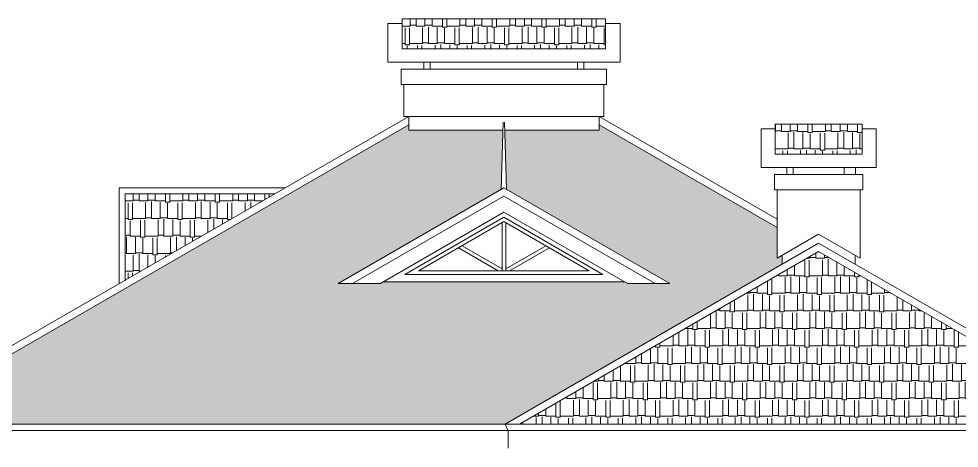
# Model space of a CAD drawing. Header units: millimetres. Extents: x 74752 to 193506, y -83124 to -13126.
# Drawn here: x 82636 to 95484, y -21014 to -15143 of the extents above; entities that cross this region are included whole.
import ezdxf

# ---------------------------------------------------------------- set-up
doc = ezdxf.new("R2010")
doc.units = ezdxf.units.MM
doc.layers.add('hatches', color=8, linetype='Continuous')
doc.layers.add('wall', color=5, linetype='Continuous')

msp = doc.modelspace()

# ---------------------------------------------------------------- hatches: boundary and pattern name
at = {"layer": 'hatches', "linetype": 'Continuous', "lineweight": 15, "ltscale": 0.13, "true_color": 0x8f9991}
h = msp.add_hatch(dxfattribs=at)
h.set_pattern_fill('AR-RSHKE', color=252, scale=20, style=0)
h.set_pattern_definition([(0, (-7035349.88, 1252626.6), (510, 240), [120, -100, 140, -60, 180, -80]), (0, (-7035229.88, 1252636.6), (510, 240), [100, -380, 80, -120]), (0, (-7034989.88, 1252611.6), (510, 240), [60, -620]), (90, (-7035349.88, 1252626.6), (-170, 240), [230, -730]), (90, (-7035229.88, 1252626.6), (-170, 240), [225, -735]), (90, (-7035129.88, 1252626.6), (-170, 240), [210, -750]), (90, (-7034989.88, 1252611.6), (-170, 240), [230, -730]), (90, (-7034929.88, 1252611.6), (-170, 240), [230, -730]), (90, (-7034749.88, 1252626.6), (-170, 240), [220, -740])])
h.paths.add_polyline_path([(87964.4, -16664.4), (87964.4, -16592.6), (80885.4, -20684.9), (89278.4, -20684.5), (93063.6, -18499.1), (93063.6, -18376.3), (92997, -18414.8), (92997, -17997.8), (90563, -16592.6), (90563, -16664.4), (89273.5, -16664.4), (89297.8, -17470.4), (91530.5, -18762.8), (90952, -18762.8), (90909, -18738), (87618.4, -18738), (87575.5, -18762.8), (86996.9, -18762.8), (89227, -17470.4), (89252.1, -16665.5)])
at = {"layer": 'wall', "linetype": 'Continuous', "lineweight": 15, "ltscale": 0.13, "true_color": 0x8f9991}
h = msp.add_hatch(dxfattribs=at)
h.set_pattern_fill('AR-RSHKE', color=252, scale=20, style=0)
h.set_pattern_definition([(0, (-4169757.6, 861717.32), (510, 240), [120, -100, 140, -60, 180, -80]), (0, (-4169637.6, 861727.32), (510, 240), [100, -380, 80, -120]), (0, (-4169397.6, 861702.32), (510, 240), [60, -620]), (90, (-4169757.61, 861717.32), (-170, 240), [230, -730]), (90, (-4169637.61, 861717.32), (-170, 240), [225, -735]), (90, (-4169537.61, 861717.32), (-170, 240), [210, -750]), (90, (-4169397.61, 861702.32), (-170, 240), [230, -730]), (90, (-4169337.61, 861702.32), (-170, 240), [230, -730]), (90, (-4169157.61, 861717.32), (-170, 240), [220, -740])])
h.paths.add_polyline_path([(87871.4, -15554), (90652.5, -15554), (90652.5, -15143.3), (87871.4, -15143.3)])
h = msp.add_hatch(dxfattribs=at)
h.set_pattern_fill('AR-RSHKE', color=252, scale=20, style=0)
h.set_pattern_definition([(0, (-4165444.39, 860276.48), (510, 240), [120, -100, 140, -60, 180, -80]), (0, (-4165324.39, 860286.48), (510, 240), [100, -380, 80, -120]), (0, (-4165084.39, 860261.48), (510, 240), [60, -620]), (90, (-4165444.39, 860276.48), (-170, 240), [230, -730]), (90, (-4165324.39, 860276.48), (-170, 240), [225, -735]), (90, (-4165224.39, 860276.48), (-170, 240), [210, -750]), (90, (-4165084.39, 860261.48), (-170, 240), [230, -730]), (90, (-4165024.39, 860261.48), (-170, 240), [230, -730]), (90, (-4164844.39, 860276.48), (-170, 240), [220, -740])])
h.paths.add_polyline_path([(94156.6, -16994.8), (94156.6, -16584.1), (92970.6, -16584.1), (92970.6, -16994.8)])
h = msp.add_hatch(dxfattribs=at)
h.set_pattern_fill('AR-RSHKE', color=252, scale=20, style=0)
h.set_pattern_definition([(0, (-4173542.07, 859326.5), (510, 240), [120, -100, 140, -60, 180, -80]), (0, (-4173422.07, 859336.5), (510, 240), [100, -380, 80, -120]), (0, (-4173182.07, 859311.5), (510, 240), [60, -620]), (90, (-4173542.07, 859326.5), (-170, 240), [230, -730]), (90, (-4173422.07, 859326.5), (-170, 240), [225, -735]), (90, (-4173322.07, 859326.5), (-170, 240), [210, -750]), (90, (-4173182.07, 859311.5), (-170, 240), [230, -730]), (90, (-4173122.07, 859311.5), (-170, 240), [230, -730]), (90, (-4172942.07, 859326.5), (-170, 240), [220, -740])])
h.paths.add_polyline_path([(84087, -18716.6), (85551.1, -17871.4), (86135.2, -17534.1), (84087, -17534.1)])
h = msp.add_hatch(dxfattribs=at)
h.set_pattern_fill('AR-RSHKE', color=252, scale=20, style=0)
h.set_pattern_definition([(0, (-7026756.07, 1252623.38), (510, 240), [120, -100, 140, -60, 180, -80]), (0, (-7026636.07, 1252633.38), (510, 240), [100, -380, 80, -120]), (0, (-7026396.07, 1252608.38), (510, 240), [60, -620]), (90, (-7026756.07, 1252623.38), (-170, 240), [230, -730]), (90, (-7026636.07, 1252623.38), (-170, 240), [225, -735]), (90, (-7026536.07, 1252623.38), (-170, 240), [210, -750]), (90, (-7026396.07, 1252608.38), (-170, 240), [230, -730]), (90, (-7026336.07, 1252608.38), (-170, 240), [230, -730]), (90, (-7026156.07, 1252623.38), (-170, 240), [220, -740])])
h.paths.add_polyline_path([(93563.6, -18325), (91584, -19468), (89476.9, -20684.5), (97650.3, -20684.5)])

# ---------------------------------------------------------------- linework, layer by layer
at = {"layer": 'wall', "color": 250, "linetype": 'Continuous', "lineweight": 15, "ltscale": 0.13}
for p, q in [((90652.5, -15143.3, -51546.7), (87871.4, -15143.3, -51545.9)), ((87677.6, -15734.7, -51545.9), (87677.6, -15207.7, -51545.9)), ((87677.6, -15207.7, -51545.9), (87873, -15207.7, -51545.9)), ((90654, -15207.7, -51546.7), (90849.8, -15207.7, -51546.7)), ((90849.8, -15734.7, -51546.7), (90849.8, -15207.7, -51546.7)), ((87677.6, -15734.7, -51545.9), (90849.8, -15734.7, -51546.7)), ((88169.8, -15833.3, -51546.7), (88169.8, -15734.7, -51546.7)), ((88256.7, -15734.7, -51546.7), (88256.7, -15833.3, -51546.7)), ((90267.2, -15734.7, -51546.7), (90267.2, -15833.3, -51546.7)), ((90354.2, -15833.3, -51546.7), (90354.2, -15734.7, -51546.7)), ((90665.9, -15833.3, -51546.7), (87861.6, -15833.3, -51545.9)), ((87861.6, -15833.3, -51545.9), (87861.6, -16041.9, -51545.9)), ((90665.9, -15833.3, -51546.7), (90665.9, -16041.9, -51546.7)), ((90665.9, -16041.9, -51546.7), (87861.6, -16041.9, -51545.9)), ((87897.8, -16478, -51545.9), (87897.8, -16041.9, -51545.9)), ((90627.4, -16478, -51546.7), (90627.4, -16041.9, -51546.7)), ((80678.6, -20684.5, -51546.7), (87964.4, -16478, -51546.7)), ((87897.8, -16478, -51547.4), (90627.4, -16478, -51547.4)), ((87964.4, -16664.4, -51546.7), (87964.4, -16478, -51546.7)), ((89255.5, -16556.7, -51542.7), (89227, -17470.4, -51542.7)), ((89269.3, -16556.7, -51542.7), (89297.8, -17470.4, -51542.7)), ((90563, -16478, -51547.4), (90563, -16664.4, -51547.4)), ((92997, -17883.2, -51546.7), (90563, -16478, -51546.7)), ((80877.1, -20684.5, -51547.4), (87964.4, -16592.6, -51547.4)), ((89252.2, -16664.4, -51545.9), (87964.4, -16664.4, -51545.9)), ((90563, -16664.4, -51545.9), (89272.7, -16664.4, -51545.9)), ((92997, -17997.8, -51547.4), (90563, -16592.6, -51547.4)), ((92776.8, -16648.5, -51547.4), (92970.6, -16648.5, -51547.4)), ((92776.8, -17175.6, -51545.9), (92776.8, -16648.5, -51545.9)), ((94156.6, -16584.1, -51545.9), (92970.6, -16584.1, -51546.6)), ((92970.6, -16584.1, -51546.7), (94156.6, -16584.1, -51546.7)), ((92970.6, -16584.1, -51546.7), (92970.6, -16994.8, -51546.7)), ((94156.6, -16584.1, -51546.7), (94156.6, -16994.8, -51546.7)), ((94156.6, -16648.5, -51545.9), (94350.4, -16648.5, -51545.9)), ((94350.4, -17175.6, -51545.9), (94350.4, -16648.5, -51545.9)), ((94156.6, -16994.8, -51546.7), (92970.6, -16994.8, -51546.7)), ((92776.8, -17175.6, -51546.6), (94350.4, -17175.6, -51545.9)), ((93126.6, -17274.2, -51547.4), (93126.6, -17175.6, -51547.4)), ((93213.5, -17175.6, -51547.4), (93213.5, -17274.2, -51547.4)), ((93913.8, -17175.6, -51547.4), (93913.8, -17274.2, -51547.4)), ((94067.4, -17274.2, -51546.7), (94067.4, -17175.6, -51546.7)), ((94166.5, -17274.2, -51545.9), (92960.8, -17274.2, -51546.6)), ((92960.8, -17274.2, -51545.9), (94166.5, -17274.2, -51546.6)), ((92960.8, -17274.2, -51545.9), (92960.8, -17482.8, -51545.9)), ((94166.5, -17274.2, -51545.9), (94166.5, -17482.8, -51545.9)), ((86273.8, -17454.1, -51546.7), (84007, -17454.1, -51546.7)), ((84007, -18762.8, -51546.7), (84007, -17454.1, -51546.7)), ((86996.9, -18762.8, -51546.7), (89263.7, -17454.1, -51546.7)), ((91530.5, -18762.8, -51546.7), (89263.7, -17454.1, -51546.7)), ((86135.2, -17534.1, -51546.7), (84087, -17534.1, -51546.7)), ((84087, -18723.8, -51546.7), (84087, -17534.1, -51546.7)), ((87195.5, -18762.8, -51545.9), (89263.7, -17568.7, -51545.9)), ((91332, -18762.8, -51545.9), (89263.7, -17568.7, -51545.9)), ((94166.5, -17482.8, -51545.9), (92960.8, -17482.8, -51546.6)), ((92960.8, -17482.8, -51545.9), (94166.5, -17482.8, -51546.6)), ((92997, -18414.8, -51545.9), (92997, -17482.8, -51545.9)), ((94130.3, -18414.8, -51545.9), (94130.3, -17482.8, -51545.9)), ((87575.5, -18762.8, -51545.9), (89263.7, -17788.1, -51545.9)), ((87911.6, -18638, -51545.9), (89263.7, -17857.4, -51545.9)), ((90952, -18762.8, -51545.9), (89263.7, -17788.1, -51545.9)), ((90615.8, -18638, -51545.9), (89263.7, -17857.4, -51545.9)), ((88098.3, -18588, -51545.9), (89263.7, -17915.1, -51545.9)), ((89238.7, -17929.6, -51546.7), (89238.7, -18588, -51546.7)), ((90429.2, -18588, -51545.9), (89263.7, -17915.1, -51545.9)), ((89288.7, -17929.6, -51546.7), (89288.7, -18588, -51546.7)), ((92997, -18414.8, -51546.7), (93563.6, -18087.6, -51546.7)), ((94130.3, -18414.8, -51546.7), (93563.6, -18087.6, -51546.7)), ((89278.4, -20684.5, -51546.7), (93563.6, -18210.4, -51546.7)), ((97848.9, -20684.5, -51546.7), (93563.6, -18210.4, -51546.7)), ((89185.8, -18588, -51545.9), (88642, -18274.1, -51545.9)), ((89238.7, -18560.8, -51545.9), (88692, -18245.2, -51545.9)), ((89288.7, -18560.8, -51545.9), (89835.4, -18245.2, -51545.9)), ((89341.7, -18588, -51545.9), (89885.4, -18274.1, -51545.9)), ((89476.9, -20684.5, -51547.4), (93563.6, -18325, -51547.4)), ((97650.3, -20684.5, -51547.4), (93563.6, -18325, -51547.4)), ((93063.6, -18376.3, -51546.7), (93063.6, -18499.1, -51546.7)), ((94063.6, -18376.3, -51546.7), (94063.6, -18499.1, -51546.7)), ((88098.3, -18588, -51546.7), (90429.2, -18588, -51546.7)), ((87618.4, -18738, -51546.7), (90909, -18738, -51546.7)), ((87911.6, -18638, -51546.7), (90615.8, -18638, -51546.7)), ((87575.5, -18762.8, -51546.7), (86996.9, -18762.8, -51546.7)), ((90952, -18762.8, -51546.7), (91530.5, -18762.8, -51546.7)), ((80678.6, -20684.5, -51546.7), (89278.4, -20684.5, -51546.7)), ((89322.2, -20774.4, -51546.7), (89278.4, -20684.5, -51546.7)), ((89278.4, -20684.5, -51546.7), (97848.9, -20684.5, -51546.7)), ((80722.2, -20773.9, -51547.4), (97805.2, -20773.9, -51547.4)), ((89322, -21013.9, -51546.7), (89322, -20773.9, -51546.7)), ((89322, -21013.9, -51546.7), (89322, -20773.9, -51546.7))]:
    msp.add_line(p, q, dxfattribs=at)
at = {"layer": 'wall', "color": 250, "linetype": 'Continuous', "lineweight": 15, "ltscale": 0.13, "elevation": -51546.7}
msp.add_lwpolyline([(90652.5, -15553.9), (90652.5, -15143.3), (87871.4, -15143.3), (87871.4, -15554), (90652.5, -15554), (90652.5, -15553.9)], dxfattribs=at)

doc.saveas('drawing.dxf')
